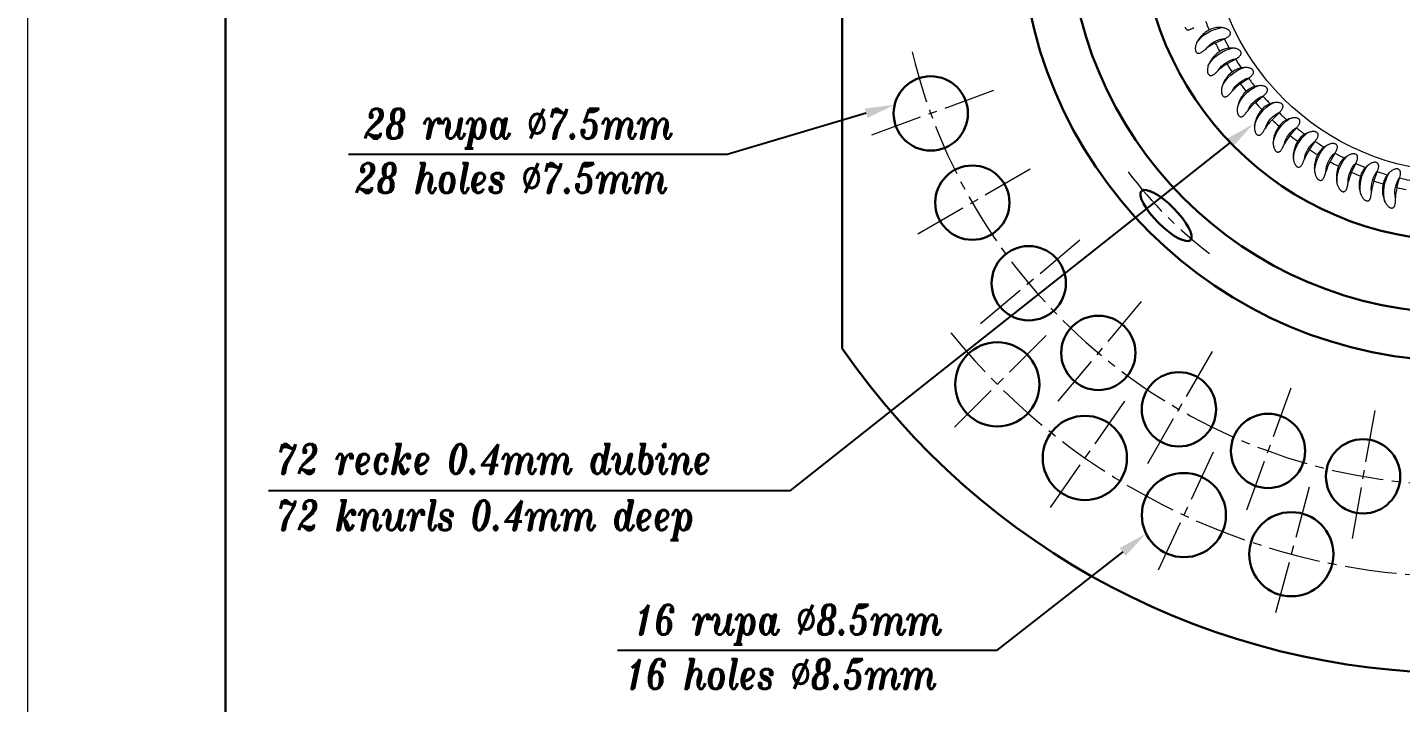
# Model space of a CAD drawing. Extents: x 89 to 607, y -37 to 440.
# Drawn here: x 89 to 227.7, y 123.2 to 191.4 of the extents above; entities that cross this region are included whole.
import ezdxf
from ezdxf import colors
from ezdxf.entities.mleader import LeaderData, LeaderLine
from ezdxf.math import Vec2, Vec3

# ---------------------------------------------------------------- set-up
doc = ezdxf.new("R2010")
doc.units = 0
doc.header["$LTSCALE"] = 7
doc.header["$MEASUREMENT"] = 0
doc.linetypes.add('CENTER2', pattern=[1.125, 0.75, -0.125, 0.125, -0.125])
doc.layers.get('0').update_dxf_attribs({"linetype": 'CONTINUOUS', "lineweight": 15})
for name, color, linetype, lineweight in [('1', 1, 'CENTER2', 15), ('3', 3, 'CONTINUOUS', 30), ('8', 252, 'CONTINUOUS', 15), ('ENGLISH', 252, 'CONTINUOUS', 18)]:
    doc.layers.add(name, color=color, linetype=linetype, lineweight=lineweight)
doc.styles.add('ITALICT', font='ITALICT.shx', dxfattribs={"width": 0.8, "height": 3})
doc.styles.get("Standard").update_dxf_attribs({"font": 'isocp.shx', "height": 3})

msp = doc.modelspace()

# ---------------------------------------------------------------- linework, layer by layer
msp.add_line((89.007, 440.033), (89.007, 20.033))
at = {"layer": '1'}
for p, q in [((186.588, 185.011), (173.902, 180.394)), ((190.29, 177.072), (178.598, 170.322)), ((195.314, 169.897), (184.972, 161.22)), ((201.507, 163.704), (192.83, 153.362)), ((191.911, 160.301), (182.012, 150.402)), ((208.682, 158.68), (201.932, 146.988)), ((216.621, 154.978), (212.004, 142.292)), ((199.823, 153.663), (191.793, 142.194)), ((225.082, 152.711), (222.737, 139.416)), ((208.767, 148.499), (202.851, 135.81)), ((218.472, 144.966), (214.849, 131.443))]:
    msp.add_line(p, q, dxfattribs=at)
for radius, start, end in [(57, 193.46273, 347.32974), (42.14, 217.06668, 232.93332), (66.25, 218.94329, 321.05671)]:
    msp.add_arc((233.807, 202.197), radius, start, end, dxfattribs=at)
at = {"layer": '3'}
for p, q in [((109.007, 435.033), (109.007, 25.033)), ((171.307, 245.438), (171.307, 158.957))]:
    msp.add_line(p, q, dxfattribs=at)
for centre, radius in [((233.807, 202.197), 44.5), ((233.807, 202.197), 39.65), ((233.807, 202.197), 32.35), ((180.245, 182.702), 3.75), ((184.444, 173.697), 3.75), ((190.143, 165.558), 3.75), ((197.169, 158.533), 3.75), ((186.962, 155.351), 4.25), ((205.307, 152.834), 3.75), ((195.808, 147.928), 4.25), ((214.312, 148.635), 3.75), ((223.91, 146.063), 3.75), ((205.809, 142.154), 4.25), ((216.661, 138.205), 4.25)]:
    msp.add_circle(centre, radius, dxfattribs=at)
msp.add_arc((233.807, 202.197), 76, 214.67741, 325.32259, dxfattribs=at)
msp.add_ellipse((204.01, 172.4), major_axis=(-2.475, 2.475), ratio=0.3040045, dxfattribs=at)
at = {"layer": '8', "ltscale": 0.025008}
msp.add_line((208.983, 189.815), (209.89, 190.237), dxfattribs=at)
at = {"layer": '8', "ltscale": 0.001468}
for p, q in [((209.89, 190.237), (209.943, 190.262)), ((212.33, 186.266), (212.378, 186.299)), ((213.8, 184.455), (213.845, 184.492)), ((215.423, 182.778), (215.465, 182.82)), ((217.185, 181.25), (217.223, 181.295)), ((219.074, 179.881), (219.108, 179.929)), ((221.075, 178.682), (221.105, 178.732)), ((223.173, 177.662), (223.198, 177.715)), ((225.352, 176.828), (225.372, 176.883))]:
    msp.add_line(p, q, dxfattribs=at)
at = {"layer": '8', "ltscale": 0.025009}
for p, q in [((210.157, 187.698), (211.023, 188.198)), ((211.511, 185.692), (212.33, 186.266)), ((213.034, 183.812), (213.8, 184.455)), ((214.715, 182.071), (215.423, 182.778)), ((216.542, 180.484), (217.185, 181.25)), ((218.5, 179.061), (219.074, 179.881)), ((220.575, 177.815), (221.075, 178.682)), ((222.75, 176.755), (223.173, 177.662)), ((225.01, 175.888), (225.352, 176.828)), ((227.336, 175.221), (227.595, 176.188))]:
    msp.add_line(p, q, dxfattribs=at)
at = {"layer": '8', "ltscale": 0.001467}
for p, q in [((211.023, 188.198), (211.074, 188.227)), ((227.595, 176.188), (227.611, 176.244))]:
    msp.add_line(p, q, dxfattribs=at)
at = {"layer": '8'}
for points in [[(205.947, 191.414), (205.957, 191.376), (205.974, 191.328), (205.997, 191.283), (206.025, 191.243), (206.041, 191.225), (206.058, 191.208), (206.077, 191.194), (206.096, 191.181), (206.116, 191.17), (206.137, 191.161), (206.18, 191.149), (206.223, 191.143), (206.255, 191.142), (206.287, 191.144), (206.321, 191.149), (206.354, 191.156), (206.419, 191.174), (206.481, 191.199), (206.529, 191.22), (206.576, 191.244), (206.648, 191.284), (206.719, 191.327), (206.824, 191.394)], [(209.943, 190.262), (210.06, 190.318), (210.118, 190.348), (210.197, 190.392), (210.273, 190.442), (210.323, 190.48), (210.371, 190.522), (210.415, 190.568), (210.436, 190.594), (210.454, 190.621), (210.47, 190.647), (210.483, 190.673), (210.498, 190.712), (210.507, 190.753), (210.512, 190.794), (210.51, 190.835), (210.504, 190.876), (210.492, 190.916), (210.475, 190.955), (210.454, 190.992), (210.43, 191.027), (210.396, 191.066), (210.358, 191.103), (210.318, 191.137), (210.285, 191.161), (210.252, 191.183), (210.182, 191.222), (210.109, 191.257), (210.036, 191.285), (209.961, 191.309), (209.885, 191.329), (209.827, 191.342), (209.769, 191.352), (209.651, 191.368)], [(207.1, 189.819), (207.056, 189.712), (207.036, 189.657), (207.019, 189.602), (206.998, 189.527), (206.982, 189.451), (206.971, 189.375), (206.964, 189.297), (206.963, 189.219), (206.965, 189.18), (206.969, 189.141), (206.975, 189.102), (206.983, 189.064), (206.993, 189.027), (207.006, 188.99), (207.027, 188.944), (207.054, 188.901), (207.085, 188.863), (207.103, 188.847), (207.122, 188.832), (207.141, 188.819), (207.162, 188.808), (207.183, 188.799), (207.204, 188.791), (207.248, 188.783), (207.292, 188.781), (207.323, 188.783), (207.355, 188.787), (207.388, 188.795), (207.421, 188.805), (207.484, 188.829), (207.544, 188.859), (207.589, 188.885), (207.634, 188.912), (207.703, 188.959), (207.77, 189.007), (207.868, 189.083), (207.933, 189.135), (208.061, 189.239)], [(211.074, 188.227), (211.186, 188.293), (211.241, 188.328), (211.316, 188.379), (211.387, 188.435), (211.434, 188.478), (211.478, 188.524), (211.517, 188.573), (211.536, 188.601), (211.552, 188.629), (211.565, 188.656), (211.576, 188.684), (211.587, 188.724), (211.593, 188.765), (211.594, 188.807), (211.589, 188.848), (211.579, 188.888), (211.564, 188.927), (211.544, 188.964), (211.52, 188.999), (211.492, 189.032), (211.455, 189.068), (211.415, 189.102), (211.371, 189.132), (211.337, 189.153), (211.302, 189.172), (211.228, 189.205), (211.152, 189.233), (211.077, 189.255), (211.001, 189.272), (210.923, 189.286), (210.865, 189.293), (210.805, 189.298), (210.687, 189.303)], [(208.28, 187.538), (208.246, 187.427), (208.231, 187.371), (208.218, 187.315), (208.205, 187.239), (208.195, 187.162), (208.19, 187.085), (208.191, 187.007), (208.196, 186.929), (208.202, 186.89), (208.209, 186.851), (208.218, 186.813), (208.23, 186.776), (208.243, 186.74), (208.259, 186.704), (208.285, 186.66), (208.315, 186.62), (208.349, 186.585), (208.368, 186.57), (208.388, 186.557), (208.409, 186.546), (208.43, 186.536), (208.452, 186.529), (208.474, 186.524), (208.518, 186.519), (208.562, 186.521), (208.593, 186.526), (208.624, 186.533), (208.657, 186.543), (208.689, 186.556), (208.749, 186.586), (208.806, 186.621), (208.849, 186.65), (208.891, 186.682), (208.956, 186.734), (209.018, 186.788), (209.11, 186.872), (209.17, 186.93), (209.289, 187.044)], [(212.378, 186.299), (212.484, 186.374), (212.536, 186.414), (212.605, 186.472), (212.672, 186.533), (212.715, 186.58), (212.755, 186.629), (212.79, 186.682), (212.806, 186.711), (212.819, 186.741), (212.83, 186.769), (212.838, 186.798), (212.846, 186.839), (212.849, 186.88), (212.846, 186.922), (212.837, 186.962), (212.824, 187.002), (212.805, 187.039), (212.782, 187.074), (212.755, 187.107), (212.725, 187.137), (212.684, 187.17), (212.641, 187.2), (212.595, 187.226), (212.559, 187.244), (212.522, 187.26), (212.447, 187.287), (212.369, 187.308), (212.292, 187.323), (212.214, 187.334), (212.136, 187.34), (212.077, 187.342), (212.017, 187.343), (211.898, 187.337)], [(209.655, 185.369), (209.63, 185.256), (209.621, 185.199), (209.613, 185.141), (209.606, 185.064), (209.603, 184.987), (209.605, 184.909), (209.612, 184.832), (209.625, 184.755), (209.634, 184.716), (209.644, 184.679), (209.657, 184.642), (209.671, 184.605), (209.688, 184.57), (209.707, 184.537), (209.736, 184.495), (209.769, 184.457), (209.807, 184.426), (209.827, 184.412), (209.848, 184.401), (209.869, 184.391), (209.891, 184.384), (209.914, 184.379), (209.936, 184.375), (209.981, 184.374), (210.025, 184.38), (210.055, 184.388), (210.085, 184.398), (210.117, 184.411), (210.148, 184.426), (210.205, 184.461), (210.259, 184.501), (210.299, 184.534), (210.339, 184.569), (210.398, 184.627), (210.456, 184.686), (210.539, 184.778), (210.594, 184.84), (210.703, 184.965)], [(213.845, 184.492), (213.944, 184.576), (213.992, 184.62), (214.057, 184.684), (214.117, 184.751), (214.156, 184.801), (214.192, 184.854), (214.222, 184.91), (214.235, 184.94), (214.246, 184.971), (214.254, 185), (214.26, 185.029), (214.264, 185.071), (214.263, 185.112), (214.257, 185.153), (214.245, 185.193), (214.228, 185.23), (214.206, 185.266), (214.18, 185.299), (214.15, 185.329), (214.117, 185.357), (214.075, 185.386), (214.029, 185.412), (213.981, 185.434), (213.943, 185.449), (213.905, 185.461), (213.827, 185.482), (213.748, 185.496), (213.67, 185.504), (213.592, 185.508), (213.513, 185.508), (213.454, 185.505), (213.395, 185.5), (213.277, 185.484)], [(211.214, 183.328), (211.199, 183.213), (211.194, 183.155), (211.191, 183.097), (211.191, 183.02), (211.195, 182.943), (211.204, 182.866), (211.217, 182.789), (211.237, 182.713), (211.249, 182.676), (211.263, 182.639), (211.279, 182.604), (211.296, 182.569), (211.316, 182.535), (211.338, 182.503), (211.37, 182.464), (211.407, 182.43), (211.447, 182.401), (211.468, 182.39), (211.49, 182.38), (211.512, 182.373), (211.535, 182.367), (211.558, 182.364), (211.58, 182.363), (211.625, 182.366), (211.668, 182.375), (211.698, 182.385), (211.727, 182.398), (211.757, 182.414), (211.787, 182.432), (211.84, 182.472), (211.891, 182.516), (211.928, 182.553), (211.964, 182.591), (212.019, 182.653), (212.071, 182.718), (212.146, 182.817), (212.195, 182.883), (212.292, 183.017)], [(215.465, 182.82), (215.556, 182.912), (215.6, 182.96), (215.658, 183.029), (215.713, 183.101), (215.747, 183.154), (215.778, 183.21), (215.803, 183.268), (215.814, 183.3), (215.822, 183.332), (215.828, 183.361), (215.831, 183.391), (215.831, 183.432), (215.827, 183.474), (215.817, 183.514), (215.801, 183.552), (215.781, 183.589), (215.756, 183.622), (215.727, 183.653), (215.695, 183.68), (215.66, 183.705), (215.615, 183.731), (215.567, 183.752), (215.517, 183.77), (215.479, 183.781), (215.44, 183.791), (215.36, 183.804), (215.28, 183.811), (215.202, 183.813), (215.123, 183.81), (215.045, 183.803), (214.986, 183.795), (214.928, 183.785), (214.812, 183.759)], [(217.223, 181.295), (217.306, 181.395), (217.346, 181.446), (217.398, 181.52), (217.446, 181.597), (217.476, 181.653), (217.501, 181.711), (217.521, 181.771), (217.529, 181.803), (217.535, 181.836), (217.538, 181.866), (217.538, 181.896), (217.535, 181.937), (217.527, 181.978), (217.514, 182.017), (217.495, 182.054), (217.472, 182.088), (217.444, 182.12), (217.412, 182.148), (217.378, 182.172), (217.341, 182.193), (217.294, 182.215), (217.244, 182.233), (217.193, 182.246), (217.154, 182.254), (217.114, 182.26), (217.034, 182.266), (216.953, 182.266), (216.875, 182.261), (216.797, 182.251), (216.719, 182.237), (216.662, 182.224), (216.604, 182.209), (216.491, 182.173)], [(212.944, 181.43), (212.939, 181.315), (212.94, 181.257), (212.942, 181.199), (212.949, 181.122), (212.959, 181.045), (212.975, 180.969), (212.995, 180.894), (213.021, 180.82), (213.036, 180.784), (213.053, 180.749), (213.072, 180.715), (213.092, 180.681), (213.115, 180.65), (213.14, 180.62), (213.175, 180.584), (213.215, 180.552), (213.257, 180.528), (213.28, 180.518), (213.302, 180.511), (213.325, 180.505), (213.348, 180.502), (213.371, 180.5), (213.394, 180.501), (213.438, 180.508), (213.48, 180.521), (213.509, 180.534), (213.536, 180.549), (213.565, 180.567), (213.593, 180.588), (213.643, 180.632), (213.69, 180.681), (213.724, 180.72), (213.756, 180.762), (213.805, 180.829), (213.851, 180.897), (213.918, 181.002), (213.961, 181.073), (214.046, 181.215)], [(219.108, 179.929), (219.182, 180.036), (219.217, 180.09), (219.263, 180.168), (219.304, 180.249), (219.328, 180.308), (219.349, 180.368), (219.364, 180.43), (219.369, 180.462), (219.371, 180.495), (219.372, 180.525), (219.37, 180.555), (219.363, 180.596), (219.351, 180.636), (219.334, 180.674), (219.313, 180.709), (219.286, 180.741), (219.256, 180.77), (219.222, 180.795), (219.186, 180.816), (219.147, 180.834), (219.098, 180.852), (219.047, 180.865), (218.995, 180.874), (218.955, 180.878), (218.915, 180.881), (218.835, 180.88), (218.754, 180.873), (218.677, 180.861), (218.6, 180.845), (218.524, 180.824), (218.468, 180.806), (218.412, 180.786), (218.302, 180.74)], [(214.833, 179.691), (214.839, 179.576), (214.844, 179.518), (214.852, 179.46), (214.865, 179.384), (214.882, 179.309), (214.904, 179.235), (214.931, 179.161), (214.963, 179.09), (214.982, 179.055), (215.002, 179.022), (215.023, 178.989), (215.047, 178.958), (215.072, 178.928), (215.099, 178.901), (215.138, 178.868), (215.18, 178.84), (215.224, 178.819), (215.247, 178.812), (215.271, 178.806), (215.294, 178.803), (215.317, 178.801), (215.34, 178.802), (215.362, 178.804), (215.405, 178.815), (215.446, 178.832), (215.474, 178.847), (215.5, 178.864), (215.528, 178.886), (215.553, 178.908), (215.599, 178.957), (215.642, 179.009), (215.672, 179.052), (215.701, 179.096), (215.743, 179.167), (215.784, 179.239), (215.841, 179.349), (215.878, 179.424), (215.95, 179.572)], [(221.105, 178.732), (221.169, 178.845), (221.199, 178.903), (221.238, 178.985), (221.272, 179.069), (221.291, 179.129), (221.306, 179.191), (221.316, 179.254), (221.318, 179.287), (221.318, 179.32), (221.315, 179.349), (221.311, 179.379), (221.301, 179.419), (221.285, 179.458), (221.265, 179.494), (221.241, 179.527), (221.212, 179.557), (221.179, 179.583), (221.143, 179.605), (221.105, 179.623), (221.065, 179.638), (221.014, 179.651), (220.962, 179.66), (220.91, 179.664), (220.87, 179.665), (220.83, 179.664), (220.749, 179.656), (220.67, 179.642), (220.594, 179.624), (220.519, 179.601), (220.445, 179.573), (220.39, 179.55), (220.337, 179.526), (220.231, 179.47)], [(216.867, 178.123), (216.883, 178.008), (216.893, 177.951), (216.905, 177.895), (216.925, 177.82), (216.949, 177.746), (216.977, 177.674), (217.01, 177.604), (217.049, 177.535), (217.07, 177.503), (217.093, 177.471), (217.117, 177.44), (217.143, 177.411), (217.171, 177.384), (217.201, 177.359), (217.242, 177.329), (217.286, 177.305), (217.333, 177.289), (217.356, 177.283), (217.38, 177.279), (217.403, 177.278), (217.426, 177.279), (217.449, 177.281), (217.471, 177.286), (217.513, 177.3), (217.553, 177.32), (217.579, 177.338), (217.604, 177.358), (217.629, 177.381), (217.653, 177.406), (217.694, 177.458), (217.732, 177.514), (217.758, 177.559), (217.783, 177.605), (217.819, 177.68), (217.853, 177.756), (217.9, 177.871), (217.931, 177.948), (217.99, 178.102)], [(223.198, 177.715), (223.252, 177.833), (223.277, 177.893), (223.309, 177.977), (223.335, 178.064), (223.35, 178.126), (223.359, 178.189), (223.363, 178.252), (223.362, 178.285), (223.359, 178.318), (223.354, 178.348), (223.347, 178.377), (223.334, 178.416), (223.315, 178.453), (223.292, 178.487), (223.264, 178.518), (223.233, 178.545), (223.198, 178.568), (223.16, 178.587), (223.121, 178.602), (223.079, 178.613), (223.028, 178.622), (222.976, 178.626), (222.923, 178.626), (222.883, 178.623), (222.843, 178.618), (222.764, 178.604), (222.686, 178.583), (222.612, 178.558), (222.539, 178.528), (222.468, 178.495), (222.415, 178.467), (222.364, 178.438), (222.264, 178.374)], [(225.372, 176.883), (225.416, 177.005), (225.436, 177.067), (225.46, 177.155), (225.478, 177.243), (225.487, 177.306), (225.491, 177.37), (225.49, 177.433), (225.486, 177.466), (225.48, 177.498), (225.473, 177.527), (225.463, 177.556), (225.446, 177.594), (225.424, 177.629), (225.398, 177.661), (225.368, 177.69), (225.334, 177.714), (225.298, 177.734), (225.258, 177.749), (225.218, 177.761), (225.176, 177.768), (225.124, 177.772), (225.071, 177.772), (225.018, 177.767), (224.979, 177.761), (224.94, 177.753), (224.862, 177.731), (224.786, 177.704), (224.715, 177.672), (224.645, 177.636), (224.577, 177.597), (224.527, 177.565), (224.478, 177.531), (224.384, 177.458)], [(219.03, 176.738), (219.055, 176.625), (219.071, 176.569), (219.088, 176.514), (219.114, 176.441), (219.144, 176.37), (219.179, 176.301), (219.218, 176.233), (219.262, 176.169), (219.286, 176.138), (219.312, 176.108), (219.339, 176.08), (219.367, 176.053), (219.397, 176.028), (219.428, 176.006), (219.472, 175.98), (219.519, 175.96), (219.566, 175.947), (219.59, 175.944), (219.614, 175.942), (219.637, 175.943), (219.66, 175.946), (219.683, 175.95), (219.705, 175.957), (219.745, 175.975), (219.783, 175.998), (219.807, 176.018), (219.83, 176.04), (219.853, 176.065), (219.875, 176.092), (219.912, 176.148), (219.944, 176.207), (219.967, 176.254), (219.987, 176.302), (220.017, 176.38), (220.044, 176.458), (220.081, 176.577), (220.105, 176.656), (220.15, 176.815)], [(227.611, 176.244), (227.643, 176.37), (227.658, 176.433), (227.674, 176.522), (227.685, 176.612), (227.688, 176.676), (227.687, 176.739), (227.68, 176.802), (227.673, 176.835), (227.665, 176.867), (227.655, 176.895), (227.643, 176.922), (227.622, 176.958), (227.598, 176.992), (227.569, 177.022), (227.536, 177.047), (227.501, 177.068), (227.462, 177.085), (227.422, 177.097), (227.38, 177.105), (227.338, 177.109), (227.286, 177.108), (227.233, 177.103), (227.181, 177.094), (227.142, 177.084), (227.104, 177.073), (227.029, 177.045), (226.955, 177.011), (226.887, 176.973), (226.82, 176.931), (226.756, 176.886), (226.709, 176.849), (226.663, 176.812), (226.576, 176.731)], [(221.305, 175.547), (221.34, 175.437), (221.36, 175.383), (221.382, 175.329), (221.415, 175.259), (221.451, 175.19), (221.491, 175.124), (221.536, 175.06), (221.586, 175), (221.613, 174.971), (221.641, 174.944), (221.67, 174.918), (221.701, 174.894), (221.733, 174.872), (221.766, 174.852), (221.812, 174.831), (221.86, 174.815), (221.908, 174.806), (221.932, 174.805), (221.956, 174.805), (221.979, 174.808), (222.002, 174.813), (222.024, 174.819), (222.045, 174.827), (222.084, 174.849), (222.119, 174.876), (222.142, 174.898), (222.163, 174.921), (222.184, 174.949), (222.203, 174.977), (222.235, 175.036), (222.262, 175.098), (222.28, 175.147), (222.297, 175.196), (222.32, 175.276), (222.34, 175.357), (222.366, 175.478), (222.383, 175.559), (222.414, 175.721)], [(223.675, 174.559), (223.72, 174.452), (223.745, 174.4), (223.771, 174.348), (223.81, 174.281), (223.852, 174.216), (223.898, 174.154), (223.948, 174.094), (224.003, 174.038), (224.032, 174.012), (224.062, 173.987), (224.094, 173.964), (224.126, 173.943), (224.16, 173.924), (224.195, 173.907), (224.243, 173.889), (224.292, 173.878), (224.341, 173.873), (224.365, 173.874), (224.389, 173.877), (224.412, 173.881), (224.434, 173.888), (224.455, 173.896), (224.475, 173.907), (224.512, 173.931), (224.545, 173.961), (224.566, 173.985), (224.585, 174.01), (224.603, 174.039), (224.619, 174.07), (224.646, 174.131), (224.668, 174.194), (224.682, 174.245), (224.694, 174.296), (224.71, 174.377), (224.723, 174.459), (224.739, 174.582), (224.748, 174.665), (224.765, 174.829)], [(226.123, 173.781), (226.176, 173.678), (226.206, 173.629), (226.237, 173.58), (226.281, 173.516), (226.329, 173.455), (226.38, 173.397), (226.435, 173.342), (226.494, 173.291), (226.526, 173.267), (226.558, 173.245), (226.591, 173.225), (226.626, 173.207), (226.661, 173.19), (226.697, 173.177), (226.746, 173.163), (226.796, 173.156), (226.845, 173.156), (226.869, 173.159), (226.893, 173.164), (226.915, 173.17), (226.937, 173.179), (226.957, 173.189), (226.977, 173.201), (227.011, 173.229), (227.041, 173.261), (227.06, 173.287), (227.076, 173.314), (227.092, 173.344), (227.106, 173.376), (227.127, 173.439), (227.143, 173.504), (227.153, 173.556), (227.16, 173.608), (227.169, 173.69), (227.175, 173.773), (227.18, 173.897), (227.182, 173.98), (227.185, 174.145)]]:
    msp.add_lwpolyline(points, dxfattribs=at)
msp.add_circle((233.807, 202.197), 25.412, dxfattribs=at)
for centre, radius, start, end in [((233.807, 202.197), 27.741, 201.51073, 203.49849), ((209.405, 188.776), 2.53, 141.51856, 155.65454), ((209.853, 188.389), 3.123, 118.41964, 141.09383), ((209.331, 189.368), 2.014, 89.42529, 118.59331), ((209.346, 188.278), 3.105, 84.37443, 89.92049), ((233.807, 202.197), 26.741, 206.56723, 208.855), ((210.865, 185.774), 4.458, 114.97307, 128.97655), ((211.041, 186.447), 2.982, 131.46811, 146.42662), ((233.807, 202.197), 27.741, 206.51073, 208.49849), ((211.292, 186.18), 3.348, 123.84385, 131.66743), ((210.542, 187.284), 2.014, 94.42529, 123.59331), ((210.653, 186.199), 3.105, 89.37443, 94.92049), ((210.667, 186.7), 2.53, 146.51856, 160.65454), ((212.384, 183.837), 4.458, 119.97307, 133.97655), ((233.807, 202.197), 27.741, 211.51073, 213.49849), ((211.93, 185.313), 2.014, 99.42529, 128.59331), ((233.807, 202.197), 26.741, 211.56724, 213.855), ((212.135, 184.242), 3.105, 94.37443, 99.92049), ((212.106, 184.742), 2.53, 151.51856, 165.65454), ((212.615, 184.44), 3.123, 128.41964, 151.09383), ((233.807, 202.197), 26.741, 216.56723, 218.855), ((214.066, 182.039), 4.458, 124.97307, 138.97655), ((214.243, 182.66), 3.123, 133.41964, 156.09383), ((233.807, 202.197), 27.741, 216.51072, 218.49849), ((213.485, 183.47), 2.014, 104.4253, 133.59331), ((213.782, 182.421), 3.105, 99.37443, 104.92048), ((233.807, 202.197), 26.741, 221.56723, 223.855), ((213.71, 182.917), 2.53, 156.51856, 170.65454), ((215.898, 180.395), 4.458, 129.97307, 143.97655), ((233.807, 202.197), 27.741, 221.51072, 223.49849), ((216.02, 181.029), 3.123, 138.41964, 161.09383), ((215.194, 181.77), 2.014, 109.42529, 138.59331), ((215.582, 180.751), 3.105, 104.37443, 109.92049), ((215.467, 181.239), 2.53, 161.51856, 175.65454), ((217.866, 178.917), 4.458, 134.97307, 148.97655), ((233.807, 202.197), 27.741, 226.51073, 228.49849), ((233.807, 202.197), 26.741, 226.56723, 228.855), ((217.046, 180.226), 2.014, 114.42529, 143.59331), ((217.521, 179.244), 3.105, 109.37443, 114.92049), ((217.363, 179.72), 2.53, 166.51856, 180.65454), ((217.933, 179.56), 3.123, 143.41964, 166.09383), ((219.956, 177.617), 4.458, 139.97307, 153.97655), ((233.807, 202.197), 27.741, 231.51073, 233.49849), ((233.807, 202.197), 26.741, 231.56723, 233.855), ((219.024, 178.848), 2.014, 119.42529, 148.59331), ((219.583, 177.912), 3.105, 114.37443, 119.92049), ((219.966, 178.263), 3.121, 148.42778, 171.10963), ((222.151, 176.503), 4.458, 144.97307, 158.97655), ((233.807, 202.197), 27.741, 236.51072, 238.49849), ((233.807, 202.197), 26.741, 236.56723, 238.855), ((221.116, 177.649), 2.014, 124.42529, 153.59331), ((221.754, 176.765), 3.105, 119.37443, 124.92049), ((219.385, 178.372), 2.53, 171.51856, 185.65454), ((222.105, 177.147), 3.123, 153.41964, 176.09383), ((224.435, 175.585), 4.458, 149.97307, 163.97655), ((233.807, 202.197), 27.741, 241.51072, 243.49849), ((233.807, 202.197), 26.741, 241.56724, 243.85499), ((223.303, 176.636), 2.014, 129.42529, 158.59331), ((224.016, 175.811), 3.105, 124.37443, 129.92049), ((233.807, 202.197), 26.741, 246.56724, 248.85499), ((221.516, 177.206), 2.53, 176.51856, 190.65454), ((224.333, 176.222), 3.123, 158.41964, 181.09383), ((223.741, 176.23), 2.53, 181.51856, 195.65454), ((226.79, 174.869), 4.458, 154.97307, 168.97655), ((233.807, 202.197), 27.741, 246.51072, 248.49849), ((226.633, 175.495), 3.123, 163.41964, 186.09383), ((225.571, 175.818), 2.014, 134.42529, 163.59331), ((226.353, 175.058), 3.105, 129.37443, 134.92049), ((233.807, 202.197), 26.741, 251.56723, 253.855), ((227.902, 175.2), 2.014, 139.42529, 168.59331), ((228.747, 174.512), 3.105, 134.37443, 139.92049), ((233.807, 202.197), 26.741, 256.56723, 258.855), ((226.043, 175.451), 2.53, 186.51856, 200.65454), ((229.198, 174.361), 4.458, 159.97307, 173.97655), ((233.807, 202.197), 27.741, 251.51073, 253.49848), ((228.987, 174.972), 3.123, 168.41964, 191.09383), ((231.642, 174.066), 4.458, 164.97307, 178.97655), ((233.807, 202.197), 27.741, 256.51073, 258.49849), ((228.403, 174.876), 2.53, 191.51856, 205.65454)]:
    msp.add_arc(centre, radius, start, end, dxfattribs=at)
at = {"layer": '8', "extrusion": (0, 0, -1)}
for centre, major_axis, start_param, end_param in [((209.376, 189.283), (-2.492, -1.162), 0.8392926, 1.9941533), ((209.615, 188.771), (-1.767, -0.824), 0.901229, 2.0665076), ((210.595, 187.203), (-2.382, -1.375), 0.8392926, 1.9941533), ((210.877, 186.713), (-1.689, -0.975), 0.901229, 2.0665076), ((211.99, 185.237), (-2.253, -1.577), 0.8392926, 1.9941533), ((212.314, 184.774), (-1.597, -1.118), 0.901229, 2.0665076), ((213.551, 183.4), (-2.107, -1.768), 0.8392926, 1.9941533), ((213.915, 182.967), (-1.494, -1.253), 0.901229, 2.0665076), ((215.266, 181.706), (-1.945, -1.945), 0.8392926, 1.9941533), ((215.666, 181.306), (-1.379, -1.379), 0.901229, 2.0665076), ((217.123, 180.168), (-1.768, -2.107), 0.8392926, 1.9941533), ((217.556, 179.805), (-1.253, -1.494), 0.901229, 2.0665076), ((219.106, 178.798), (-1.577, -2.253), 0.8392926, 1.9941533), ((219.57, 178.473), (-1.118, -1.597), 0.901229, 2.0665076), ((221.202, 177.606), (-1.375, -2.382), 0.8392926, 1.9941533), ((221.691, 177.323), (-0.975, -1.689), 0.901229, 2.0665076), ((223.393, 176.6), (-1.162, -2.492), 0.8392926, 1.9941533), ((223.906, 176.361), (-0.824, -1.767), 0.901229, 2.0665076), ((225.663, 175.79), (-0.941, -2.584), 0.8392926, 1.9941533), ((226.195, 175.597), (-0.667, -1.832), 0.901229, 2.0665076), ((227.996, 175.181), (-0.712, -2.656), 0.8392926, 1.9941533), ((228.542, 175.034), (-0.505, -1.884), 0.901229, 2.0665076)]:
    msp.add_ellipse(centre, major_axis=major_axis, ratio=0.7071068, start_param=start_param, end_param=end_param, dxfattribs=at)

# ---------------------------------------------------------------- texts
at = {"style": 'ITALICT', "width": 0.8}
for s, p in [('28 rupa %%C7.5mm', (123.004, 180.166)), ('72 recke 0.4mm dubine', (114.138, 146.321)), ('16 rupa %%C8.5mm', (150.184, 130.094))]:
    msp.add_text(s, height=3, dxfattribs=at).set_placement(p)
at = {"layer": 'ENGLISH', "style": 'ITALICT', "width": 0.8}
for s, p in [('28 holes %%C7.5mm', (122.143, 174.675)), ('72 knurls 0.4mm deep', (114.138, 140.637)), ('16 holes %%C8.5mm', (149.323, 124.603))]:
    msp.add_text(s, height=3, dxfattribs=at).set_placement(p)

# ---------------------------------------------------------------- leaders
ml = msp.add_multileader_mtext('Standard')
ml.set_content('', color=256)
ml.set_leader_properties()
ml.build(insert=Vec2(0, 0))
ml.multileader.update_dxf_attribs({"text_right_attachment_type": 6, "dogleg_length": 0.36, "arrow_head_size": 3})
ctx = ml.context
ctx.base_point, ctx.arrow_head_size, ctx.plane_origin = Vec3(119.436, 180.566), 3, Vec3(193.128, 126.574)
ctx.right_attachment, ctx.text_align_type, ctx.attachment_type = 6, 2, 2
notes = []
notes.append((ctx, [(0, (1, 1, 0), (159.693, 178.566), (-1, 0), 36.257, [(0, [(176.599, 183.58)], 0, [])])]))
ctx.mtext.insert, ctx.mtext.alignment, ctx.mtext.flow_direction = Vec3(121.436, 182.566), 3, 5
ml = msp.add_multileader_mtext('Standard')
ml.set_content('', color=256)
ml.set_leader_properties()
ml.build(insert=Vec2(0, 0))
ml.multileader.update_dxf_attribs({"text_right_attachment_type": 6, "dogleg_length": 0.36, "arrow_head_size": 3})
ctx = ml.context
ctx.base_point, ctx.arrow_head_size, ctx.plane_origin = Vec3(111.344, 146.59), 3, Vec3(199.451, 92.597)
ctx.right_attachment, ctx.text_align_type, ctx.attachment_type = 6, 2, 2
notes.append((ctx, [(0, (1, 1, 0), (166.017, 144.59), (-1, 0), 50.672, [(0, [(212.84, 181.645)], 0, [])])]))
ctx.mtext.insert, ctx.mtext.alignment, ctx.mtext.flow_direction = Vec3(113.344, 148.59), 3, 5
ml = msp.add_multileader_mtext('Standard')
ml.set_content('', color=256)
ml.set_leader_properties()
ml.build(insert=Vec2(0, 0))
ml.multileader.update_dxf_attribs({"text_right_attachment_type": 6, "dogleg_length": 0.36, "arrow_head_size": 3})
ctx = ml.context
ctx.base_point, ctx.arrow_head_size, ctx.plane_origin = Vec3(146.616, 130.494), 3, Vec3(220.308, 76.502)
ctx.right_attachment, ctx.text_align_type, ctx.attachment_type = 6, 2, 2
notes.append((ctx, [(0, (1, 1, 0), (186.873, 128.494), (-1, 0), 36.257, [(0, [(201.994, 140.282)], 0, [])])]))
ctx.mtext.insert, ctx.mtext.alignment, ctx.mtext.flow_direction = Vec3(148.616, 132.494), 3, 5
for ctx, leaders in notes:
    for number, flags, end, landing, length, lines in leaders:
        leader = LeaderData()
        leader.index, (leader.has_last_leader_line, leader.has_dogleg_vector, leader.attachment_direction) = number, flags
        leader.last_leader_point, leader.dogleg_vector, leader.dogleg_length = Vec3(end), Vec3(landing), length
        for number, points, colour, breaks in lines:
            line = LeaderLine()
            line.index, line.vertices, line.color, line.breaks = number, Vec3.list(points), colors.encode_raw_color(colour), breaks
            leader.lines.append(line)
        ctx.leaders.append(leader)

doc.saveas('drawing.dxf')
